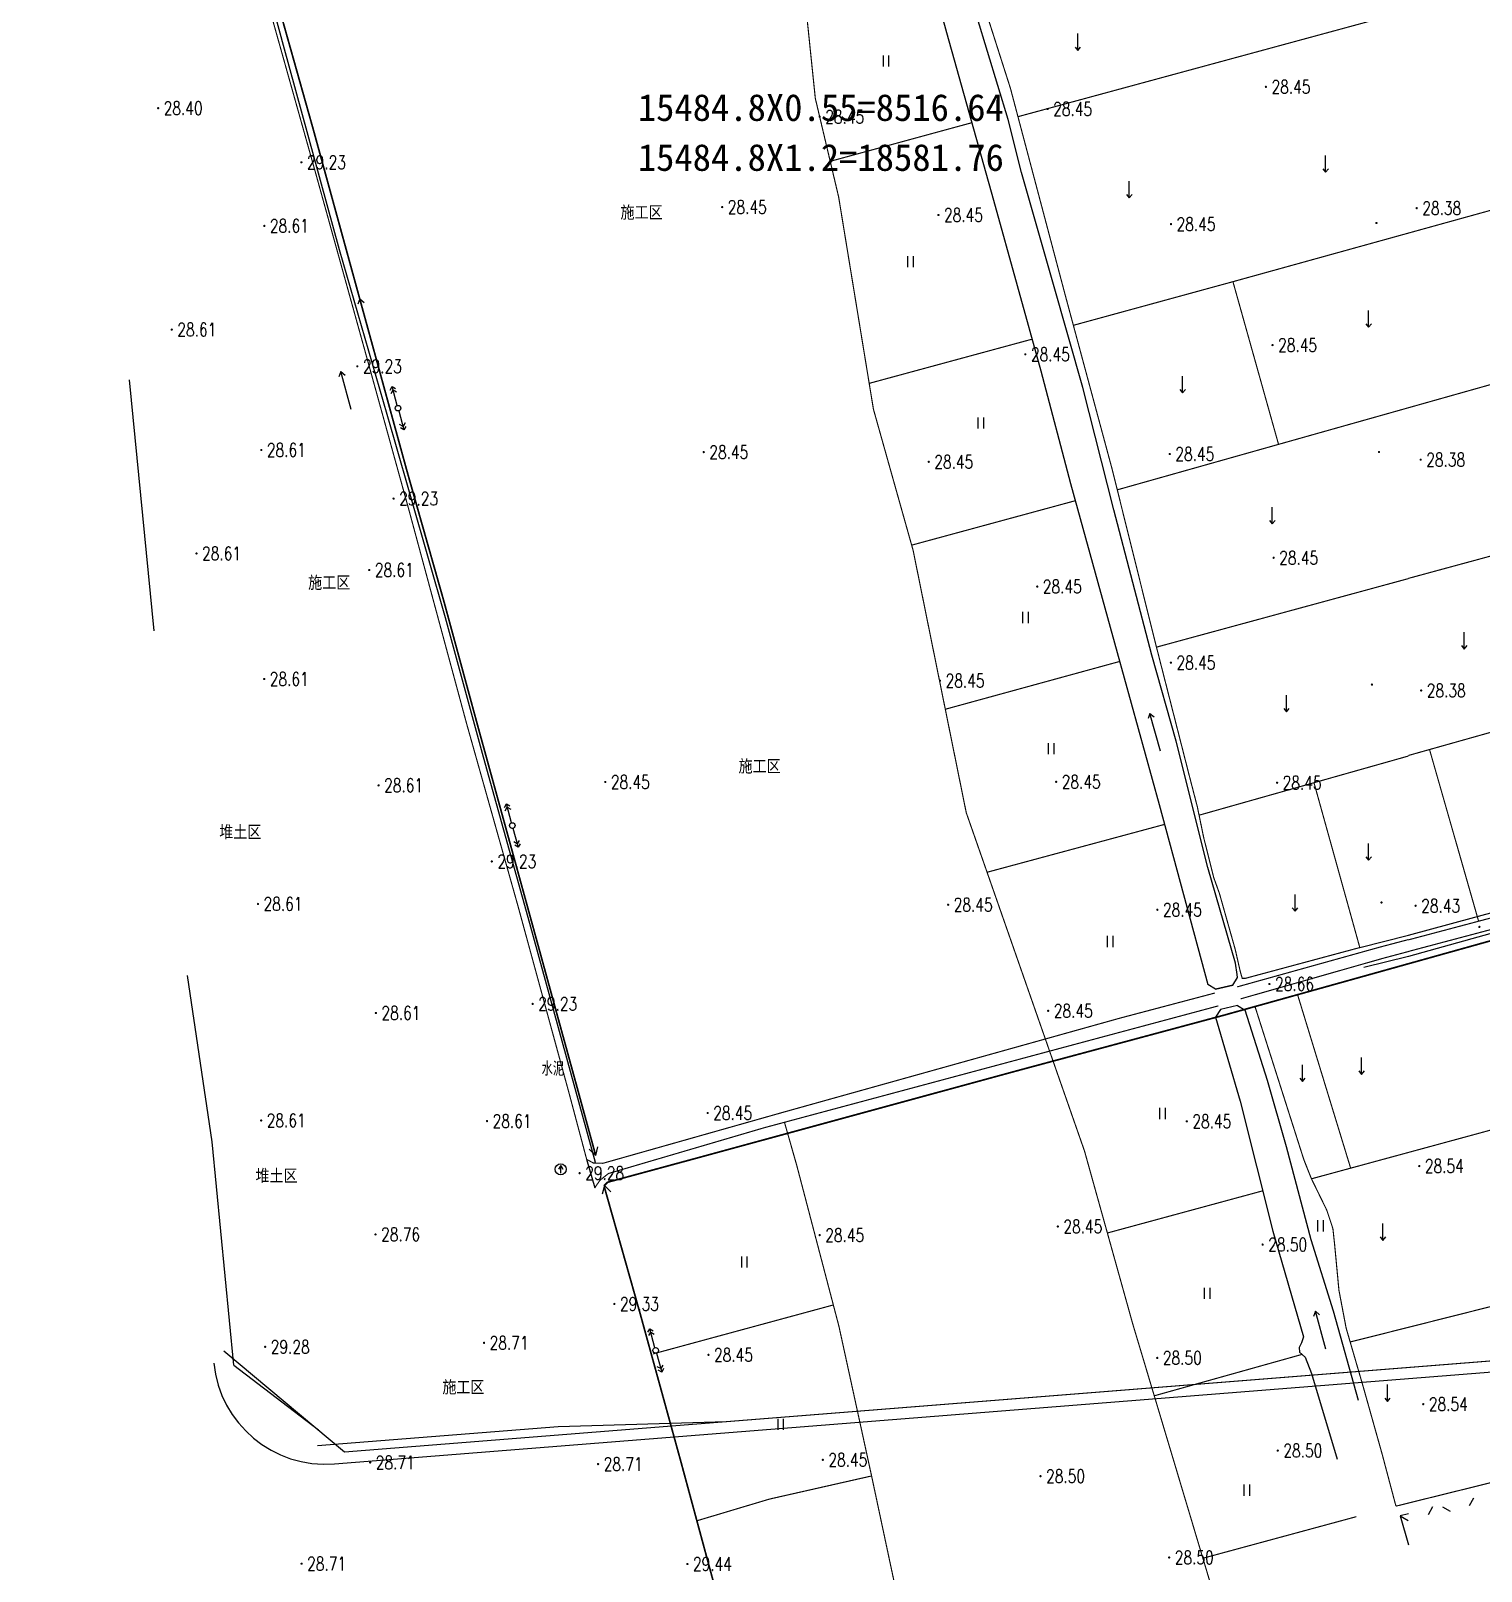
# Model space of a CAD drawing. Header units: millimetres. Extents: x -53295381 to 181933601, y -165 to 204541444.
# Drawn here: x 51253605 to 51512362, y 20635956 to 20910792 of the extents above; entities that cross this region are included whole.
import ezdxf
from ezdxf.enums import TextEntityAlignment as Align

# ---------------------------------------------------------------- set-up
doc = ezdxf.new("R2010")
doc.units = ezdxf.units.MM
doc.header["$LTSCALE"] = 1000
doc.linetypes.add('X2', pattern=[10, 8, -2])
for name, color, linetype in [('0－指标', 7, 'Continuous'), ('PP-COM', 7, 'Continuous'), ('地形', 253, 'Continuous'), ('标注', 3, 'Continuous')]:
    doc.layers.add(name, color=color, linetype=linetype)
doc.styles.add('C', font='c.shx', dxfattribs={"width": 0.75, "height": 3, "bigfont": 'hzk.shx'})
doc.styles.add('HZ', font='rs.shx', dxfattribs={"width": 0.8, "bigfont": 'hztxt.shx'})
doc.styles.add('Style-方正细等线简体', font='txt.shx', dxfattribs={"bigfont": 'hztxt.shx'})
doc.styles.add('宋体', font='')
doc.styles.get('宋体').set_extended_font_data('宋体')
doc.linetypes.add('10421', pattern='A,2,[150,AAA.SHX,S=1,R=0,X=0,Y=1],1e-11', length=2)
doc.linetypes.add('1161', pattern='A,0,[149,AAA.SHX,S=0.15,R=0,X=0,Y=0],-1.6', length=1.6)
doc.dimstyles.new('1', dxfattribs={"dimtxt": 1.5, "dimasz": 2, "dimexe": 1, "dimexo": 0.2, "dimgap": 0.5, "dimtad": 1, "dimdec": 1, "dimzin": 0, "dimdsep": 46, "dimtxsty": '宋体', "dimcen": 0.2, "dimclrd": 3, "dimclre": 3, "dimclrt": 3, "dimadec": 0, "dimazin": 0, "dimtfac": 1, "dimtdec": 1, "dimtofl": 0, "dimtmove": 2, "dimatfit": 3, "dimfxl": 0, "dimtolj": 1, "dimtzin": 0, "dimarcsym": 0})

# ---------------------------------------------------------------- blocks, each defined once
blk = doc.blocks.new('gc170')
at = {"linetype": 'Continuous'}
blk.add_circle((0, 0), 0.5, dxfattribs=at)
blk = doc.blocks.new('gc190')
at = {"flags": 128}
for points in [[(0, 0.6), (-0.4, -0.09)], [(0, -0.8), (0, 0.6)], [(0, 0.6), (0.4, -0.09)]]:
    blk.add_lwpolyline(points, dxfattribs=at)
blk.add_circle((0, -0.1), 1)
blk = doc.blocks.new('gc200')
at = {"const_width": 0.2}
blk.add_lwpolyline([(-0.1, 0, 1), (0.1, 0, 1)], format="xyb", close=True, dxfattribs=at)
blk = doc.blocks.new('gc013a')
at = {"linetype": 'Continuous'}
blk.add_line((0.5, 0), (4, 0), dxfattribs=at)
at = {"linetype": 'Continuous', "flags": 128}
for points in [[(2.88, 0.5), (3.38, 0), (2.88, -0.5)], [(3.5, 0.5), (4, 0), (3.5, -0.5)]]:
    blk.add_lwpolyline(points, dxfattribs=at)
blk = doc.blocks.new('gc121')
for p, q in [((-0.5, -1), (-0.5, 1)), ((0.5, -1), (0.5, 1))]:
    blk.add_line(p, q)
blk = doc.blocks.new('gc120')
for p, q in [((0, 0), (0, 3)), ((-0.5, 0.6), (0, 0)), ((0, 0), (0.5, 0.6))]:
    blk.add_line(p, q)
blk = doc.blocks.new('gc086')
for p, q in [((0, 0), (7, 0)), ((7, 0), (6.18, 0.57)), ((7, 0), (6.18, -0.57))]:
    blk.add_line(p, q)
blk = doc.blocks.new('gc037')
for p, q in [((0, 0), (-1.39, 0.8)), ((-1.39, -0.8), (0, 0))]:
    blk.add_line(p, q)
blk = doc.blocks.new('*D53')
at = {"color": 3, "lineweight": -2}
for start, end in [(39.44823, 48.89645), (341.10355, 350.55177)]:
    blk.add_arc((1344.22, 1910.56), 17, start, end, dxfattribs=at)
at = {"color": 3}
for points in [[(1357.73, 1921.63), (1356.96, 1921.1), (1358.94, 1919.06)], [(1360.52, 1907.81), (1361.45, 1907.74), (1361.22, 1910.56)]]:
    blk.add_solid(points, dxfattribs=at)
at = {"layer": 'Defpoints', "color": 0}
for p in [(1395.66, 1940.26), (1344.22, 1910.56), (1344.22, 1910.56), (1360.96, 1913.52), (1403.61, 1910.56)]:
    blk.add_point(p, dxfattribs=at)
at = {"color": 3, "insert": (1362.57, 1915.48), "char_height": 3, "attachment_point": 5, "rotation": 285, "style": 'HZ'}
blk.add_mtext('\\A1;α/3', dxfattribs=at)
blk = doc.blocks.new('*D54')
at = {"color": 3, "lineweight": -2}
blk.add_arc((1344.22, 1910.56), 28.56, 5.61939, 84.38061, dxfattribs=at)
at = {"color": 3}
for points in [[(1346.99, 1938.52), (1347.04, 1939.45), (1344.22, 1939.12)], [(1373.11, 1913.38), (1372.18, 1913.34), (1372.78, 1910.56)]]:
    blk.add_solid(points, dxfattribs=at)
at = {"layer": 'Defpoints', "color": 0}
for p in [(1344.22, 1969.96), (1368.95, 1924.84), (1344.22, 1910.56), (1344.22, 1910.56), (1403.61, 1910.56)]:
    blk.add_point(p, dxfattribs=at)
at = {"color": 3, "insert": (1365.83, 1932.17), "char_height": 3, "attachment_point": 5, "rotation": 315, "style": 'HZ'}
blk.add_mtext('\\A1;α', dxfattribs=at)
blk = doc.blocks.new('*D55')
at = {"color": 3, "lineweight": -2}
for start, end in [(69.4333, 78.8666), (11.1334, 20.5667)]:
    blk.add_arc((1344.22, 1910.56), 17.03, start, end, dxfattribs=at)
at = {"color": 3}
for points in [[(1350.4, 1926.93), (1350, 1926.08), (1352.73, 1925.31)], [(1359.74, 1916.35), (1360.58, 1916.74), (1358.96, 1919.08)]]:
    blk.add_solid(points, dxfattribs=at)
at = {"layer": 'Defpoints', "color": 0}
for p in [(1373.92, 1962), (1395.66, 1940.26), (1355.16, 1923.61), (1344.22, 1910.56), (1344.22, 1910.56)]:
    blk.add_point(p, dxfattribs=at)
at = {"color": 3, "insert": (1358.07, 1924.06), "char_height": 3, "attachment_point": 5, "rotation": 314.2422, "style": 'HZ'}
blk.add_mtext('\\A1;α/3', dxfattribs=at)
blk = doc.blocks.new('*D27')
at = {"color": 3, "lineweight": -2}
for start, end in [(99.4333, 108.8666), (41.1334, 50.5667)]:
    blk.add_arc((1344.22, 1910.56), 17.03, start, end, dxfattribs=at)
at = {"color": 3}
for points in [[(1341.39, 1927.83), (1341.47, 1926.89), (1344.22, 1927.59)], [(1354.77, 1923.33), (1355.3, 1924.1), (1352.73, 1925.31)]]:
    blk.add_solid(points, dxfattribs=at)
at = {"layer": 'Defpoints', "color": 0}
for p in [(1344.22, 1969.96), (1373.92, 1962), (1350.04, 1926.56), (1344.22, 1910.56), (1344.22, 1910.56)]:
    blk.add_point(p, dxfattribs=at)
at = {"color": 3, "insert": (1349.14, 1928.94), "char_height": 3, "attachment_point": 5, "rotation": 345, "style": 'HZ'}
blk.add_mtext('\\A1;α/3', dxfattribs=at)
blk = doc.blocks.new('*D35')
at = {"layer": 'Defpoints', "color": 0}
for p in [(1319.58, 1812.57), (1286.68, 1796.73), (1303.74, 1796.73), (1303.74, 1796.73), (1317.44, 1800.4)]:
    blk.add_point(p, dxfattribs=at)
at = {"layer": '标注', "color": 3, "lineweight": -2}
blk.add_line((1305.74, 1796.73), (1319.92, 1796.73), dxfattribs=at)
for start, end in [(56.3312, 67.66239), (337.33761, 348.6688)]:
    blk.add_arc((1303.74, 1796.73), 14.18, start, end, dxfattribs=at)
at = {"layer": '标注', "color": 3}
for points in [[(1311.9, 1808.89), (1311.3, 1808.17), (1313.77, 1806.76)], [(1317.18, 1793.99), (1318.11, 1793.9), (1317.92, 1796.73)]]:
    blk.add_solid(points, dxfattribs=at)
at = {"layer": '标注', "color": 3, "insert": (1318.69, 1802.92), "char_height": 3, "attachment_point": 5, "rotation": 292.5, "style": 'C'}
blk.add_mtext('\\A1;45°', dxfattribs=at)
blk = doc.blocks.new('伸缩缝')
for base, line1, line2, text, picture, middle in [((1350.04, 1926.56), ((1344.22, 1910.56), (1373.92, 1962)), ((1344.22, 1910.56), (1344.22, 1969.96)), 'α/3', '*D27', (1349.14, 1928.94)), ((1368.95, 1924.84), ((1344.22, 1910.56), (1403.61, 1910.56)), ((1344.22, 1910.56), (1344.22, 1969.96)), 'α', '*D54', (1365.83, 1932.17)), ((1355.16, 1923.61), ((1344.22, 1910.56), (1395.66, 1940.26)), ((1344.22, 1910.56), (1373.92, 1962)), 'α/3', '*D55', (1358.07, 1924.06)), ((1360.96, 1913.52), ((1344.22, 1910.56), (1403.61, 1910.56)), ((1344.22, 1910.56), (1395.66, 1940.26)), 'α/3', '*D53', (1362.57, 1915.48))]:
    dim = blk.add_angular_dim_2l(base=base, line1=line1, line2=line2, text=text, dimstyle='1', override={"dimexe": 4, "dimexo": 4, "dimtxsty": 'HZ', "dimdle": 4, "dimadec": 1})
    dim.commit()
    dim.dimension.update_dxf_attribs({"geometry": picture, "text_midpoint": middle, "dimtype": 130})
at = {"layer": '标注'}
dim = blk.add_angular_dim_2l(base=(1317.44, 1800.4), line1=((1286.68, 1796.73), (1303.74, 1796.73)), line2=((1319.58, 1812.57), (1303.74, 1796.73)), dimstyle='1', dxfattribs=at)
dim.commit()
dim.dimension.update_dxf_attribs({"geometry": '*D35', "text_midpoint": (1318.69, 1802.92), "dimtype": 130})

msp = doc.modelspace()

# ---------------------------------------------------------------- linework, layer by layer
at = {"layer": '地形', "ltscale": 4}
msp.add_line((51271178.434, 20848539.459), (51275545.352, 20803735.304), dxfattribs=at)
at = {"layer": '地形', "ltscale": 0.01}
for p, q in [((51285940.43, 20712545.6), (51281537.291, 20742258.6)), ((51289820.715, 20672734.252), (51285940.43, 20712545.6))]:
    msp.add_line(p, q, dxfattribs=at)
at = {"layer": '地形', "linetype": 'Continuous'}
for p, q in [((51468037.8, 20740517.514), (51468879.078, 20741878.488)), ((51464969.8, 20739793.514), (51463608.825, 20740634.791)), ((51464969.8, 20739793.514), (51468037.8, 20740517.514)), ((51468895.114, 20736884.588), (51465827.114, 20736160.588)), ((51468895.114, 20736884.588), (51470256.088, 20736043.31)), ((51465827.114, 20736160.588), (51464985.836, 20734799.613)), ((51510990.8, 20648988.514), (51510201.998, 20647596.468)), ((51497934.8, 20645810.514), (51499328.208, 20645024.121)), ((51503675.8, 20647409.514), (51502889.408, 20646016.105)), ((51505452.8, 20647456.514), (51506844.846, 20646667.712))]:
    msp.add_line(p, q, dxfattribs=at)
at = {"layer": '地形'}
msp.add_line((51289820.715, 20672734.252), (51304949.759, 20661181.199), dxfattribs=at)
at = {"layer": '地形', "linetype": 'Continuous', "flags": 128}
for points, const_width, elevation in [([(51272764.38, 21000737.514), (51276091.8, 20988609.514), (51281776.8, 20967595.514), (51289069.8, 20940634.514), (51295837.8, 20915967.514), (51304525.8, 20885023.514), (51312995.8, 20854486.514), (51321123.8, 20825073.514), (51331354.8, 20787175.514), (51340504.8, 20754685.514), (51349766.8, 20720748.514), (51352766.8, 20709466.514)], 200, 29219), ([(51274361.301, 21000737.514), (51279776.8, 20981325.514), (51288048.8, 20951170.514), (51295130.8, 20924713.514), (51304024.8, 20893100.514), (51312295.8, 20862945.514), (51320722.8, 20832218.514), (51327289.8, 20809042.514), (51333389.8, 20786595.514), (51341713.8, 20756336.514), (51350864.8, 20723005.514), (51354379.8, 20710141.514)], 300, 28803), ([(51519349.419, 21000737.514), (51526070.8, 20975122.514), (51534242.8, 20945560.514), (51542099.8, 20914290.514), (51551396.8, 20880852.514), (51563885.8, 20836125.514), (51573505.8, 20802015.514), (51582075.8, 20773494.514), (51582156.8, 20772635.514), (51582003.8, 20772067.514), (51581136.8, 20771510.514), (51573286.8, 20769501.514), (51529267.8, 20756536.514), (51499374.8, 20748596.912)], 200, 29891), ([(51388712.736, 20962126.844), (51389050.704, 20948695.159), (51389905.167, 20934182.673), (51393566.262, 20898736.775), (51397724.412, 20881160.726), (51403935.108, 20843273.471), (51411013.564, 20818097.294), (51420492.3, 20771295.225), (51441593.771, 20710915.281), (51450191.476, 20680092.99), (51467580.356, 20621998.248), (51470445.557, 20585500.48), (51470463.85, 20550843.691), (51466903.5, 20525944.081), (51462883.8, 20510826.514)], 200, 28647), ([(51490708.865, 20747226.621), (51470260.535, 20741724.259), (51469734.441, 20741724.259), (51469370.213, 20742977.659), (51468479.891, 20746899.578), (51465661.52, 20756886.254), (51464631.975, 20759744.457), (51462856.565, 20766839.578), (51461726.764, 20772322.18), (51460466.318, 20777184.568), (51454092.223, 20802152.157), (51446499.2, 20832657.101), (51438165.44, 20863582.676), (51428374.21, 20900541.69), (51421419.129, 20922302.256), (51412345.082, 20955634.093)], 200, 29243), ([(51429718.203, 20895468.512), (51499374.8, 20914374.858)], 200, 28856), ([(51396223.534, 20887504.775), (51421488.8, 20894394.514)], 200, 28647), ([(51499374.8, 20874698.495), (51548043.8, 20888176.514)], 200, 28856), ([(51468074.8, 20866030.514), (51499374.8, 20874698.495)], 200, 28856), ([(51468074.8, 20866030.514), (51439604.135, 20858243.853)], 200, 28647), ([(51468074.8, 20866030.514), (51476208.8, 20837004.514)], 200, 28647), ([(51556070.8, 20859523.514), (51499374.8, 20843536.322)], 200, 28809), ([(51432222.8, 20855768.514), (51403178.647, 20847888.13)], 200, 28647), ([(51499374.8, 20843536.322), (51447436.684, 20828890.763)], 200, 28809), ([(51499374.8, 20813090.48), (51564065.8, 20830657.514)], 200, 28809), ([(51410753.941, 20819020.704), (51439967.8, 20826956.514)], 200, 28647), ([(51454431.022, 20800825.069), (51499374.8, 20813054.608)], 200, 28647), ([(51499374.8, 20781494.296), (51572112.8, 20801965.514)], 200, 28809), ([(51416756.082, 20789743.12), (51447881.8, 20798275.514)], 200, 28647), ([(51462032.282, 20770839.586), (51499374.8, 20781398.407)], 200, 28647), ([(51511902.8, 20751924.514), (51503145.8, 20782555.514)], 200, 28523), ([(51482530.8, 20776635.514), (51490708.865, 20747226.621)], 200, 28647), ([(51424209.22, 20760659.595), (51455852.8, 20769193.514)], 200, 28803), ([(51499374.8, 20744336.361), (51580679.8, 20767043.514), (51581348.8, 20767174.514)], 300, 28666), ([(51494254.8, 20747295.514), (51468817.8, 20740203.514)], 200, 29011), ([(51499374.8, 20748646.838), (51494254.8, 20747295.514)], 200, 29891), ([(51499374.8, 20746512.715), (51494875.8, 20745315.514)], 200, 29320), ([(51486821.8, 20740830.514), (51499374.8, 20744336.361)], 300, 28666), ([(51464864.8, 20739116.514), (51447854.8, 20734615.514), (51387669.8, 20717792.514), (51355677.8, 20708733.514), (51353961.8, 20708788.514), (51352837.8, 20709396.514)], 200, 28647), ([(51486821.8, 20740830.514), (51466469.8, 20735157.514), (51429485.8, 20725221.514), (51372733.8, 20709747.514), (51356504.8, 20705348.514), (51355931.8, 20704776.514), (51355982.8, 20704308.514), (51362342.8, 20681809.514), (51369580.8, 20655508.514), (51375060.8, 20635249.514), (51384779.8, 20599730.514), (51394344.8, 20565512.514), (51405717.8, 20523275.514), (51412016.484, 20500737.514)], 300, 28699), ([(51488989.798, 20676850.302), (51488271.8, 20679317.514), (51486982.8, 20686086.514), (51486215.8, 20694208.514), (51485908.8, 20697072.514), (51484821.8, 20700354.514), (51482082.8, 20705965.514), (51480727.8, 20709366.514), (51472009.8, 20736701.514)], 200, 28490), ([(51489072.8, 20707865.514), (51479604.8, 20738818.514)], 200, 28542), ([(51499374.8, 20710667.224), (51573391.8, 20730792.514), (51590322.8, 20735772.514)], 200, 28666), ([(51431511.46, 20511101.033), (51426165.178, 20544129.242), (51413917.903, 20604520.736), (51403604.81, 20652947.993), (51397780.839, 20679645.22), (51390243.951, 20708396.078), (51388062.367, 20716048.415)], 200, 29405), ([(51482082.8, 20705965.514), (51499374.8, 20710667.224)], 200, 28666), ([(51445671.492, 20696296.881), (51473382.8, 20703819.514)], 200, 28647), ([(51499374.8, 20679467.766), (51547226.8, 20691528.514), (51598935.8, 20704714.514)], 200, 28666), ([(51364619.8, 20674725.514), (51396781.683, 20683456.686)], 200, 28647), ([(51488989.798, 20676850.302), (51499374.8, 20679467.766)], 200, 28666), ([(51488989.798, 20676850.302), (51491325.181, 20668825.374), (51494687.767, 20656861.015), (51497153.576, 20647563.352)], 200, 28490), ([(51454036.223, 20667248.023), (51480394.8, 20674635.514)], 200, 28542), ([(51607118.8, 20674766.514), (51499374.8, 20648112.837)], 200, 28856), ([(51372436.8, 20644949.514), (51385376.8, 20648819.514), (51403604.81, 20652947.993)], 200, 28542), ([(51462711.795, 20638263.686), (51490091.8, 20645685.514)], 200, 28855), ([(51499374.8, 20648112.837), (51497153.576, 20647563.352)], 200, 28856)]:
    msp.add_lwpolyline(points, dxfattribs=dict(at, const_width=const_width, elevation=elevation))
at = {"layer": '地形', "linetype": '10421', "flags": 128}
for points, elevation in [([(51273404.759, 21000737.514), (51280392.8, 20975754.514), (51298640.8, 20908258.514), (51308618.8, 20871801.514), (51318443.8, 20837896.514), (51327545.8, 20806126.514), (51334317.8, 20781232.514), (51342590.8, 20751598.514), (51354273.8, 20708944.514)], 29145), ([(51499374.8, 20749421.387), (51518894.8, 20754712.514), (51579770.8, 20772485.514)], 29243), ([(51580844.8, 20768373.514), (51499374.8, 20745635.739)], 29243), ([(51490708.865, 20747226.621), (51499374.8, 20749421.387)], 29243), ([(51499374.8, 20745635.739), (51491400.424, 20743639.217)], 29243)]:
    msp.add_lwpolyline(points, dxfattribs=dict(at, elevation=elevation))
at = {"layer": '地形', "linetype": 'Continuous', "flags": 128}
for points, elevation in [([(51392399.429, 21000737.514), (51395636.8, 20989625.514), (51401268.8, 20967439.514), (51408558.8, 20941138.514), (51416985.8, 20910463.514), (51425362.8, 20880568.514), (51433789.8, 20850101.514), (51439113.8, 20830050.514), (51447437.8, 20799896.514), (51454881.8, 20772762.514), (51463608.825, 20740634.791)], 28751), ([(51468879.078, 20741878.488), (51468820.8, 20742390.514), (51468512.8, 20744420.514), (51463599.8, 20761503.514), (51457915.8, 20784053.514), (51453623.8, 20799365.514), (51446801.8, 20825301.514), (51441272.8, 20847122.514), (51436049.8, 20865507.514), (51430361.8, 20885506.514), (51427960.8, 20894991.514), (51422449.8, 20913161.514), (51414900.8, 20940139.514), (51409733.8, 20961023.514), (51400478.8, 20993730.514), (51398446.937, 21000737.514)], 28594), ([(51468037.8, 20740517.514), (51464969.8, 20739793.514)], 28803), ([(51468894.8, 20736884.514), (51465826.8, 20736160.514)], 28803), ([(51464985.836, 20734799.613), (51469357.8, 20719796.514), (51475196.8, 20696621.514), (51480678.8, 20677767.514), (51480312.8, 20676727.514), (51479895.8, 20675842.514), (51479945.8, 20675061.514), (51480932.8, 20674123.514), (51482071.8, 20671206.514), (51486666.8, 20655943.514)], 28751), ([(51490487.8, 20666403.514), (51485988.8, 20682340.514), (51482005.8, 20695048.514), (51477611.8, 20711662.514), (51474250.8, 20723484.514), (51470256.088, 20736043.31)], 28803), ([(51499374.8, 20646211.587), (51497934.8, 20645810.514)], 29886), ([(51497934.8, 20645810.514), (51499374.8, 20640638.532)], 29886)]:
    msp.add_lwpolyline(points, dxfattribs=dict(at, elevation=elevation))
at = {"layer": '地形', "linetype": 'X2', "const_width": 200, "flags": 128}
for points, elevation in [([(51581946.8, 20769653.514), (51573817.8, 20767572.514), (51529820.8, 20754614.514), (51499374.8, 20746527.705)], 29320), ([(51469437.8, 20738068.514), (51494875.8, 20745315.514)], 29011), ([(51354205.8, 20704341.514), (51355152.8, 20705715.514), (51356662.8, 20706909.514), (51384493.8, 20715090.514), (51435002.8, 20728648.514), (51465484.8, 20736825.514)], 29063)]:
    msp.add_lwpolyline(points, dxfattribs=dict(at, elevation=elevation))
at = {"layer": '地形', "linetype": '1161', "elevation": 29219, "flags": 128}
msp.add_lwpolyline([(51352766.8, 20709466.514), (51354205.8, 20704341.514)], dxfattribs=at)
at = {"layer": '地形', "ltscale": 4}
msp.add_lwpolyline([(51304781.869, 20658374.679), (51347675.492, 20661783.916), (51377700.027, 20662665.571), (51770781.356, 20693910.568)], dxfattribs=at)
at = {"layer": '地形', "linetype": 'ByBlock', "flags": 128}
for points in [[(51307759.049, 20655100.271), (51708241.879, 20686931.129)], [(51309559.034, 20657249.643), (51705457.076, 20688716.097)]]:
    msp.add_lwpolyline(points, dxfattribs=at)
at = {"layer": '地形'}
for points in [[(51288068.734, 20675246.626), (51309559.034, 20657249.643, 0.4089963578)], [(51286268.749, 20673097.254, 0.4089963578), (51307759.049, 20655100.271, 0.4089963578)]]:
    msp.add_lwpolyline(points, format="xyb", dxfattribs=at)
at = {"layer": '地形', "linetype": 'Continuous', "flags": 128}
msp.add_lwpolyline([(51499374.8, 20646211.587), (51497934.8, 20645810.514), (51499374.8, 20640638.532)], dxfattribs=at)

# ---------------------------------------------------------------- block references
at = {"layer": 'PP-COM', "xscale": 321.4285737276077, "yscale": 321.4285712242126, "zscale": 321.4285714284524}
msp.add_blockref('伸缩缝', (51796714.498, 20476148.395), dxfattribs=at)
at = {"layer": '地形', "linetype": 'Continuous', "xscale": 1000, "yscale": 1000}
for name, p, zscale in [('gc120', (51440403.906, 20907292.554), 1000), ('gc121', (51406203.238, 20905404.435), 1000), ('gc200', (51473958.052, 20900793.788, -43), 202101000), ('gc200', (51276316.817, 20896997.231, -43), 202101000), ('gc200', (51435007.124, 20896847.621, -43), 202101000), ('gc200', (51394344.404, 20895455.043, -43), 202101000), ('gc200', (51301883.467, 20887325.649, -43), 202101000), ('gc120', (51484594.592, 20885553.986), 1000), ('gc120', (51449588.113, 20880983.472), 1000), ('gc200', (51376952.559, 20879344.936, -43), 202101000), ('gc200', (51500857.71, 20879146.694, 28377), 202101000), ('gc200', (51415531.05, 20877929.702, -43), 202101000), ('gc200', (51457020.894, 20876301.674, -43), 202101000), ('gc200', (51493678.12, 20876503.383, -43), 202101000), ('gc200', (51295262.129, 20875987.636, -43), 202101000), ('gc121', (51410595.964, 20869601.952), 1000), ('gc120', (51492266.284, 20857891.3), 1000), ('gc200', (51278750.41, 20857481.459, -43), 202101000), ('gc200', (51475133.491, 20854720.79, -43), 202101000), ('gc200', (51431038.618, 20853073.403, -43), 202101000), ('gc200', (51311861.25, 20850921.303, -43), 202101000), ('gc120', (51459102.441, 20846197.148), 1000), ('gc170', (51319128.95, 20843465.419), 171300000), ('gc170', (51319128.95, 20843465.419), 1000), ('gc121', (51423112.313, 20840827.637), 1000), ('gc200', (51294731.245, 20836008.144, -43), 202101000), ('gc200', (51373659.956, 20835621.669, -43), 202101000), ('gc200', (51456800.337, 20835280.483, -43), 202101000), ('gc200', (51494133.833, 20835637.294, -43), 202101000), ('gc200', (51413797.896, 20833891.616, -43), 202101000), ('gc200', (51501566.939, 20834271.694, 28377), 202101000), ('gc200', (51318323.653, 20827328.823, -43), 202101000), ('gc120', (51475099.12, 20822808.843), 1000), ('gc200', (51283159.224, 20817546.108, -43), 202101000), ('gc200', (51475333.687, 20816770.351, -43), 202101000), ('gc200', (51313987.959, 20814581.557, -43), 202101000), ('gc200', (51433157.124, 20811632.045, -43), 202101000), ('gc121', (51431080.364, 20806120.142), 1000), ('gc120', (51509332.161, 20800489.749), 1000), ('gc200', (51457001.753, 20798058.852, -43), 202101000), ('gc200', (51295238.936, 20795141.933, -43), 202101000), ('gc200', (51415816.206, 20794845.058, -43), 202101000), ('gc200', (51492872.603, 20794149.257, -43), 202101000), ('gc120', (51477631.432, 20789282.849), 1000), ('gc200', (51501658.125, 20793093.959, 28377), 202101000), ('gc121', (51435690.534, 20782721.915), 1000), ('gc200', (51315643.355, 20776160.317, -43), 202101000), ('gc200', (51356096.846, 20776772.426, -43), 202101000), ('gc200', (51436534.077, 20776799.965, -43), 202101000), ('gc200', (51475946.48, 20776632.827, -43), 202101000), ('gc170', (51339497.969, 20768990.248), 171300000), ('gc170', (51339497.969, 20768990.248), 1000), ('gc120', (51492282.648, 20762806.736), 1000), ('gc200', (51335848.189, 20762592.983, -43), 202101000), ('gc120', (51479155.255, 20753712.148), 1000), ('gc200', (51294135.786, 20755007.167, -43), 202101000), ('gc200', (51417261.128, 20754862.392, -43), 202101000), ('gc200', (51454592.573, 20753969.814, -43), 202101000), ('gc200', (51494579.292, 20755259.365, -43), 202101000), ('gc200', (51500661.787, 20754676.967, 28427), 202101000), ('gc200', (51512042.891, 20750910.366, 29107), 202101000), ('gc121', (51446185.346, 20748296.197), 1000), ('gc200', (51474590.034, 20740715.175, -43), 202101000), ('gc200', (51343139.571, 20737177.162, -43), 202101000), ('gc200', (51315163.374, 20735555.995, -43), 202101000), ('gc200', (51435117.866, 20735936.928, -43), 202101000), ('gc120', (51480477.837, 20723319.385), 1000), ('gc120', (51491035.01, 20724605.662), 1000), ('gc200', (51374358.321, 20717709.682, -43), 202101000), ('gc121', (51455543.363, 20717630.073), 1000), ('gc200', (51294699.019, 20716379.409, -43), 202101000), ('gc200', (51334995.405, 20716262.953, -43), 202101000), ('gc200', (51459836.714, 20716219.57, -43), 202101000), ('gc190', (51348136.885, 20707756.508), 183401000), ('gc200', (51351515.303, 20706970.229, -43), 202101000), ('gc200', (51501316.572, 20708240.444, 28537), 202101000), ('gc121', (51483713.285, 20697578.088), 1000), ('gc120', (51494823.181, 20694987.028), 1000), ('gc200', (51315101.24, 20696044.277, -43), 202101000), ('gc200', (51394342.329, 20695917.629, -43), 202101000), ('gc200', (51436825.093, 20697463.466, -43), 202101000), ('gc200', (51473372.945, 20694229.518, -43), 202101000), ('gc121', (51380929.633, 20691130.042), 1000), ('gc121', (51463514.957, 20685531.576), 1000), ('gc200', (51357718.062, 20683638.454, -43), 202101000), ('gc200', (51295415.327, 20675981.472, -43), 202101000), ('gc200', (51334465.132, 20676699.916, -43), 202101000), ('gc170', (51365088.423, 20675349.514), 171300000), ('gc170', (51365088.423, 20675349.514), 1000), ('gc200', (51374498.335, 20674553.615, -43), 202101000), ('gc200', (51454570.698, 20674009.12, -43), 202101000), ('gc120', (51495650.058, 20666245.996), 1000), ('gc200', (51502029.707, 20665759.975, 28537), 202101000), ('gc121', (51387410.805, 20662161.88), 1000), ('gc200', (51476070.845, 20657472.438, -43), 202101000), ('gc200', (51314153.242, 20655336.635, -43), 202101000), ('gc200', (51354813.399, 20655063.381, -43), 202101000), ('gc200', (51394903.12, 20655832.241, -43), 202101000), ('gc200', (51433739.302, 20652906.948, -43), 202101000), ('gc121', (51470563.91, 20650412.05), 1000), ('gc200', (51301905.928, 20637292.14, -43), 202101000), ('gc200', (51370747.969, 20637234.157, -43), 202101000), ('gc200', (51456698.53, 20638398.22, -43), 202101000)]:
    msp.add_blockref(name, p, dxfattribs=dict(at, zscale=zscale))
at = {"layer": '地形', "linetype": 'Continuous'}
for name, p, xscale, yscale, zscale, rotation in [('gc086', (51314138.344, 20856192.364, 28803), 1000, 1000, 1000, 105.2612461099022), ('gc086', (51310738.344, 20843236.364, 28959), 1000, 1000, 1000, 105.2612461099022), ('gc013a', (51319128.95, 20843465.419), 1000, 1000, 1000, 105.5430577290672), ('gc013a', (51319128.95, 20843465.419), 1000, 1000, 1000, 285.296362259943), ('gc086', (51455138.522, 20782266.382), 1000, 1000, 1000, 105.6147464931378), ('gc013a', (51339497.969, 20768990.248), 999.9999999999999, 999.9999999999999, 999.9999999999999, 105.296362259943), ('gc013a', (51339497.969, 20768990.248), 1000, 1000, 1000, 285.2847699355589), ('gc037', (51354379.8, 20710141.514, 28803), 1000, 1000, 1000, 286.1342251079382), ('gc037', (51355931.8, 20704776.514, 28699), 999.9999999999999, 999.9999999999999, 999.9999999999999, 106.1342251079381), ('gc086', (51484656.965, 20675596.64), 1000, 1000, 1000, 105.6147464931378), ('gc013a', (51365088.423, 20675349.514), 1000, 1000, 1000, 105.2847699355588), ('gc013a', (51365088.423, 20675349.514), 1000, 1000, 1000, 285.5460440448124)]:
    msp.add_blockref(name, p, dxfattribs=dict(at, xscale=xscale, yscale=yscale, zscale=zscale, rotation=rotation))

# ---------------------------------------------------------------- texts
at = {"layer": '0－指标', "char_height": 4800, "width": 256483.3648, "attachment_point": 1}
for s, insert in [('{\\fSimHei|b0|i0|c134|p2;15484.8X0.55=8516.64}', (51361895.628, 20899510.129)), ('{\\fSimHei|b0|i0|c134|p2;15484.8X1.2=18581.76}', (51361895.628, 20890598.932))]:
    msp.add_mtext(s, dxfattribs=dict(at, insert=insert))
at = {"layer": '地形', "style": 'HZ', "width": 0.75}
for s, p in [('28.45', (51474957.8, 20899593.514)), ('28.40', (51277316.8, 20895797.514)), ('28.45', (51395344.8, 20894255.514)), ('28.45', (51436006.8, 20895647.514)), ('29.23', (51302883.8, 20886125.514)), ('28.45', (51377952.8, 20878144.514)), ('28.38', (51501857.8, 20877946.514, 33183)), ('28.61', (51296261.8, 20874787.514)), ('28.45', (51416530.8, 20876729.514)), ('28.45', (51458020.8, 20875101.514)), ('28.61', (51279750.8, 20856281.514)), ('28.45', (51476133.8, 20853520.514)), ('29.23', (51312860.8, 20849721.514)), ('28.45', (51432038.8, 20851873.514)), ('28.61', (51295730.8, 20834808.514)), ('28.45', (51374659.8, 20834421.514)), ('28.45', (51457800.8, 20834080.514)), ('28.38', (51502566.8, 20833071.514, 33183)), ('28.45', (51414797.8, 20832691.514)), ('29.23', (51319323.8, 20826128.514)), ('28.61', (51284158.8, 20816346.514)), ('28.45', (51476333.8, 20815570.514)), ('28.61', (51314987.8, 20813381.514)), ('28.45', (51434156.8, 20810432.514)), ('28.45', (51458001.8, 20796858.514)), ('28.61', (51296238.8, 20793941.514)), ('28.45', (51416815.8, 20793645.514)), ('28.38', (51502657.8, 20791893.514, 33183)), ('28.45', (51357096.8, 20775572.514)), ('28.45', (51437533.8, 20775599.514)), ('28.45', (51476946.8, 20775432.514)), ('28.61', (51316643.8, 20774960.514)), ('29.23', (51336847.8, 20761392.514)), ('28.61', (51295135.8, 20753807.514)), ('28.45', (51418260.8, 20753662.514)), ('28.43', (51501661.8, 20753476.514, 33183)), ('28.45', (51455592.8, 20752769.514)), ('28.66', (51475589.8, 20739515.514)), ('28.61', (51316163.8, 20734355.514)), ('29.23', (51344139.8, 20735977.514)), ('28.45', (51436117.8, 20734736.514)), ('28.61', (51295698.8, 20715179.514)), ('28.61', (51335995.8, 20715062.514)), ('28.45', (51375358.8, 20716509.514)), ('28.45', (51460836.8, 20715019.514)), ('28.54', (51502316.8, 20707040.514, 33183)), ('29.28', (51352515.8, 20705770.514)), ('28.45', (51437824.8, 20696263.514)), ('28.76', (51316100.8, 20694844.514)), ('28.45', (51395342.8, 20694717.514)), ('28.50', (51474372.8, 20693029.514)), ('29.33', (51358717.8, 20682438.514)), ('29.28', (51296415.8, 20674781.514)), ('28.71', (51335464.8, 20675499.514)), ('28.45', (51375498.8, 20673353.514)), ('28.50', (51455570.8, 20672809.514)), ('28.54', (51503029.8, 20664559.514, 33183)), ('28.45', (51395902.8, 20654632.514)), ('28.50', (51477070.8, 20656272.514)), ('28.71', (51315152.8, 20654136.514)), ('28.71', (51355813.8, 20653863.514)), ('28.50', (51434739.8, 20651706.514)), ('28.71', (51302905.8, 20636092.514)), ('29.44', (51371747.8, 20636034.514)), ('28.50', (51457698.8, 20637198.514))]:
    msp.add_text(s, height=2400, dxfattribs=at).set_placement(p)
at = {"layer": '地形', "linetype": 'Continuous', "lineweight": 0, "style": 'Style-方正细等线简体'}
for s, p in [('施工区', (51362560.383, 20878327.192)), ('施工区', (51306838.418, 20812272.251)), ('施工区', (51383627.105, 20779516.384)), ('堆土区', (51290973.057, 20767779.874)), ('堆土区', (51297437.852, 20706449.071)), ('施工区', (51330786.559, 20668728.482))]:
    msp.add_text(s, height=2500, dxfattribs=at).set_placement(p, align=Align.MIDDLE_CENTER)
at = {"layer": '地形', "linetype": 'Continuous', "style": 'Style-方正细等线简体', "width": 0.8}
msp.add_text('水泥', height=2500, dxfattribs=at).set_placement((51346736.738, 20725722.292), align=Align.MIDDLE)

doc.saveas('drawing.dxf')
